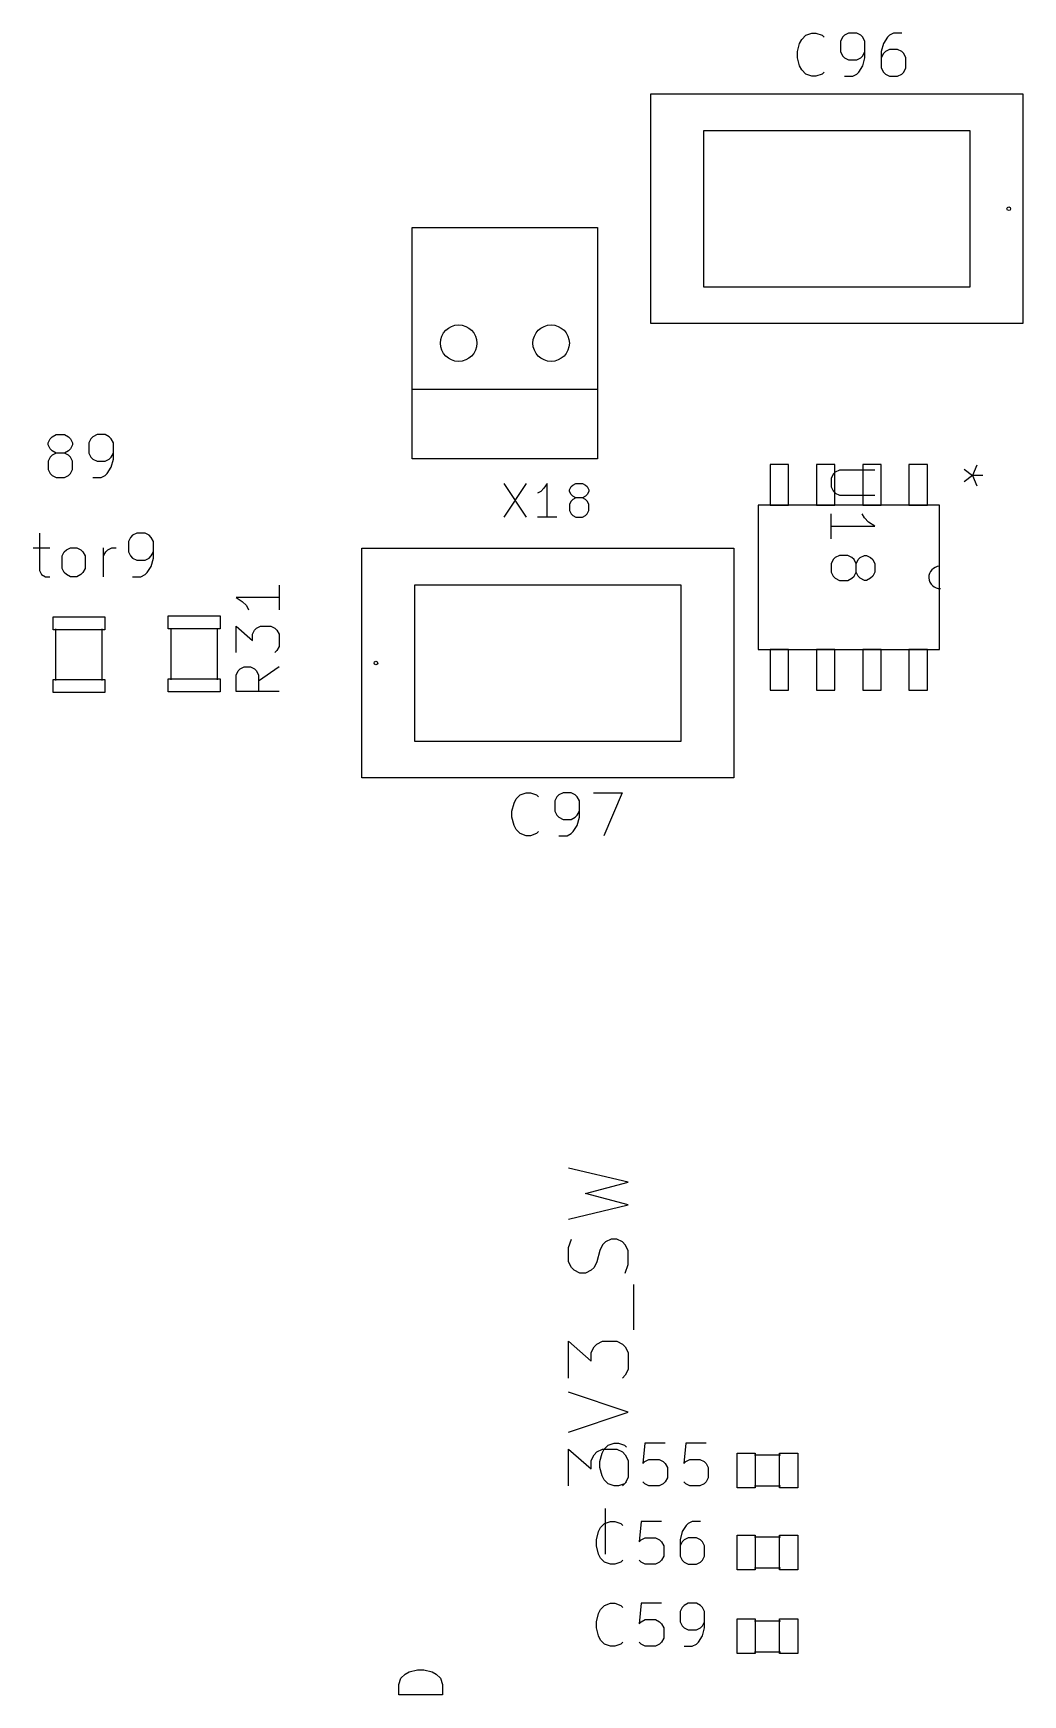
# Model space of a CAD drawing. Header units: millimetres. Extents: x 0 to 280, y 0 to 300.
# Drawn here: x 192.71 to 219.88, y 151.02 to 196.63 of the extents above; entities that cross this region are included whole.
import ezdxf

# ---------------------------------------------------------------- set-up
doc = ezdxf.new("R2010")
doc.units = ezdxf.units.MM
for name, color, linetype, true_color in [('Edge.Cuts', 254, 'CONTINUOUS', 0xd0d2cd), ('F.Fab', 9, 'CONTINUOUS', 0xafafaf), ('F.Silkscreen', 41, 'CONTINUOUS', 0xf2eda1)]:
    doc.layers.add(name, color=color, linetype=linetype, true_color=true_color)

msp = doc.modelspace()

# ---------------------------------------------------------------- linework, layer by layer
at = {"layer": 'Edge.Cuts'}
for centre in [(204.39, 188.12), (206.93, 188.12)]:
    msp.add_circle(centre, 0.5, dxfattribs=at)
at = {"layer": 'F.Fab', "linetype": 'CONTINUOUS'}
for p, q in [((209.665, 194.96), (219.875, 194.96)), ((209.665, 188.66), (209.665, 194.96)), ((219.875, 194.96), (219.875, 188.66)), ((211.12, 193.96), (218.42, 193.96)), ((211.12, 189.66), (211.12, 193.96)), ((218.42, 193.96), (218.42, 189.66)), ((218.42, 189.66), (211.12, 189.66)), ((219.875, 188.66), (209.665, 188.66)), ((212.941, 184.7888), (212.941, 183.6712)), ((213.449, 184.7888), (212.941, 184.7888)), ((213.449, 183.6712), (213.449, 184.7888)), ((214.211, 184.7888), (214.211, 183.6712)), ((214.719, 184.7888), (214.211, 184.7888)), ((214.719, 183.6712), (214.719, 184.7888)), ((215.481, 184.7888), (215.481, 183.6712)), ((215.989, 184.7888), (215.481, 184.7888)), ((215.989, 183.6712), (215.989, 184.7888)), ((216.751, 184.7888), (216.751, 183.6712)), ((217.259, 184.7888), (216.751, 184.7888)), ((217.259, 183.6712), (217.259, 184.7888)), ((218.610118, 184.771326), (218.496423, 184.487088)), ((214.672448, 184.520019), (214.615382, 184.405889)), ((214.615382, 184.405889), (214.615382, 184.177627)), ((214.729513, 184.577085), (214.672448, 184.520019)), ((214.843644, 184.63415), (214.729513, 184.577085)), ((215.813754, 184.63415), (214.843644, 184.63415)), ((218.269032, 184.65763), (218.496423, 184.487088)), ((218.496423, 184.487088), (218.269032, 184.316545)), ((218.780661, 184.487088), (218.496423, 184.487088)), ((218.496423, 184.487088), (218.610118, 184.202849)), ((214.615382, 184.177627), (214.672448, 184.063497)), ((214.672448, 184.063497), (214.729513, 184.006431)), ((214.729513, 184.006431), (214.843644, 183.949366)), ((214.843644, 183.949366), (215.813754, 183.949366)), ((212.6108, 183.6712), (212.6108, 179.7088)), ((217.5892, 183.6712), (212.6108, 183.6712)), ((212.941, 183.6712), (213.449, 183.6712)), ((214.211, 183.6712), (214.719, 183.6712)), ((214.615382, 182.750994), (214.615382, 183.435778)), ((215.528428, 183.321648), (215.471362, 183.435778)), ((215.481, 183.6712), (215.989, 183.6712)), ((216.751, 183.6712), (217.259, 183.6712)), ((217.5892, 181.9948), (217.5892, 183.6712)), ((214.615382, 183.093386), (215.813754, 183.093386)), ((215.642558, 183.207517), (215.528428, 183.321648)), ((215.813754, 183.093386), (215.642558, 183.207517)), ((201.735, 182.49), (211.945, 182.49)), ((201.735, 176.19), (201.735, 182.49)), ((211.945, 182.49), (211.945, 176.19)), ((214.672448, 182.180341), (214.615382, 182.06621)), ((214.615382, 182.06621), (214.615382, 181.837949)), ((214.729513, 182.237406), (214.672448, 182.180341)), ((214.843644, 182.294471), (214.729513, 182.237406)), ((215.071905, 182.294471), (214.843644, 182.294471)), ((215.186036, 182.237406), (215.071905, 182.294471)), ((215.243101, 182.180341), (215.186036, 182.237406)), ((215.300166, 182.06621), (215.243101, 182.180341)), ((215.300166, 182.06621), (215.357232, 182.180341)), ((215.300166, 181.837949), (215.300166, 182.06621)), ((215.357232, 182.180341), (215.414297, 182.237406)), ((215.414297, 182.237406), (215.528428, 182.294471)), ((215.528428, 182.294471), (215.585493, 182.294471)), ((215.585493, 182.294471), (215.699624, 182.237406)), ((215.699624, 182.237406), (215.756689, 182.180341)), ((215.756689, 182.180341), (215.813754, 182.06621)), ((215.813754, 182.06621), (215.813754, 181.837949)), ((217.5892, 179.7088), (217.5892, 181.9948)), ((214.615382, 181.837949), (214.672448, 181.723818)), ((214.672448, 181.723818), (214.729513, 181.666753)), ((214.729513, 181.666753), (214.843644, 181.609687)), ((214.843644, 181.609687), (215.071905, 181.609687)), ((215.071905, 181.609687), (215.186036, 181.666753)), ((215.186036, 181.666753), (215.243101, 181.723818)), ((215.243101, 181.723818), (215.300166, 181.837949)), ((215.357232, 181.723818), (215.300166, 181.837949)), ((215.414297, 181.666753), (215.357232, 181.723818)), ((215.528428, 181.609687), (215.414297, 181.666753)), ((215.585493, 181.609687), (215.528428, 181.609687)), ((215.699624, 181.666753), (215.585493, 181.609687)), ((215.756689, 181.723818), (215.699624, 181.666753)), ((215.813754, 181.837949), (215.756689, 181.723818)), ((203.19, 181.49), (210.49, 181.49)), ((203.19, 177.19), (203.19, 181.49)), ((210.49, 181.49), (210.49, 177.19)), ((193.2588, 180.2558), (193.2588, 180.6114)), ((193.2588, 180.6114), (194.6812, 180.6114)), ((194.6812, 180.6114), (194.6812, 180.2558)), ((196.4188, 180.2758), (196.4188, 180.6314)), ((196.4188, 180.6314), (197.8412, 180.6314)), ((197.8412, 180.6314), (197.8412, 180.2758)), ((194.6812, 180.2558), (193.2588, 180.2558)), ((193.335, 178.8588), (193.335, 180.2812)), ((194.605, 178.8588), (194.605, 180.2812)), ((197.8412, 180.2758), (196.4188, 180.2758)), ((196.495, 180.3012), (196.495, 178.8788)), ((197.765, 180.3012), (197.765, 178.8788)), ((212.6108, 179.7088), (217.5892, 179.7088)), ((212.941, 179.7088), (212.941, 178.5912)), ((213.449, 179.7088), (212.941, 179.7088)), ((213.449, 178.5912), (213.449, 179.7088)), ((214.211, 179.7088), (214.211, 178.5912)), ((214.719, 179.7088), (214.211, 179.7088)), ((214.719, 178.5912), (214.719, 179.7088)), ((215.481, 179.7088), (215.481, 178.5912)), ((215.989, 179.7088), (215.481, 179.7088)), ((215.989, 178.5912), (215.989, 179.7088)), ((216.751, 179.7088), (216.751, 178.5912)), ((217.259, 179.7088), (216.751, 179.7088)), ((217.259, 178.5912), (217.259, 179.7088)), ((193.2588, 178.5286), (193.2588, 178.8842)), ((193.2588, 178.8842), (194.6812, 178.8842)), ((194.6812, 178.8842), (194.6812, 178.5286)), ((196.4188, 178.5486), (196.4188, 178.9042)), ((196.4188, 178.9042), (197.8412, 178.9042)), ((197.8412, 178.9042), (197.8412, 178.5486)), ((194.6812, 178.5286), (193.2588, 178.5286)), ((197.8412, 178.5486), (196.4188, 178.5486)), ((212.941, 178.5912), (213.449, 178.5912)), ((214.211, 178.5912), (214.719, 178.5912)), ((215.481, 178.5912), (215.989, 178.5912)), ((216.751, 178.5912), (217.259, 178.5912)), ((210.49, 177.19), (203.19, 177.19)), ((211.945, 176.19), (201.735, 176.19)), ((209.042417, 165.087072), (207.406657, 165.476539)), ((207.874017, 164.775499), (209.042417, 165.087072)), ((209.042417, 164.463925), (207.874017, 164.775499)), ((207.406657, 164.074459), (209.042417, 164.463925)), ((207.406657, 163.295525), (207.48455, 163.529205)), ((207.406657, 162.906058), (207.406657, 163.295525)), ((208.341377, 163.373418), (208.263484, 163.217632)), ((208.41927, 163.451312), (208.341377, 163.373418)), ((208.575057, 163.529205), (208.41927, 163.451312)), ((208.730844, 163.529205), (208.575057, 163.529205)), ((208.88663, 163.451312), (208.730844, 163.529205)), ((208.964524, 163.373418), (208.88663, 163.451312)), ((209.042417, 163.217632), (208.964524, 163.373418)), ((207.48455, 162.750272), (207.406657, 162.906058)), ((208.18559, 162.906058), (208.107697, 162.750272)), ((208.263484, 163.217632), (208.18559, 162.906058)), ((208.964524, 162.594485), (209.042417, 162.828165)), ((209.042417, 162.828165), (209.042417, 163.217632)), ((207.562444, 162.672378), (207.48455, 162.750272)), ((207.71823, 162.594485), (207.562444, 162.672378)), ((207.874017, 162.594485), (207.71823, 162.594485)), ((208.029804, 162.672378), (207.874017, 162.594485)), ((208.107697, 162.750272), (208.029804, 162.672378)), ((209.198204, 161.036619), (209.198204, 162.282912)), ((207.406657, 159.712432), (207.406657, 160.725045)), ((207.406657, 160.725045), (208.029804, 160.179792)), ((208.029804, 160.413472), (208.107697, 160.569258)), ((208.107697, 160.569258), (208.18559, 160.647152)), ((208.18559, 160.647152), (208.341377, 160.725045)), ((208.341377, 160.725045), (208.730844, 160.725045)), ((208.730844, 160.725045), (208.88663, 160.647152)), ((208.88663, 160.647152), (208.964524, 160.569258)), ((208.964524, 160.569258), (209.042417, 160.413472)), ((208.029804, 160.179792), (208.029804, 160.413472)), ((209.042417, 160.413472), (209.042417, 159.946112)), ((208.964524, 159.790325), (208.88663, 159.712432)), ((209.042417, 159.946112), (208.964524, 159.790325)), ((209.042417, 158.777712), (207.406657, 159.322965)), ((207.406657, 158.232458), (209.042417, 158.777712)), ((207.406657, 156.752485), (207.406657, 157.765098)), ((207.406657, 157.765098), (208.029804, 157.219845)), ((208.029804, 157.453525), (208.107697, 157.609311)), ((208.029804, 157.219845), (208.029804, 157.453525)), ((208.107697, 157.609311), (208.18559, 157.687205)), ((208.18559, 157.687205), (208.341377, 157.765098)), ((208.341377, 157.765098), (208.730844, 157.765098)), ((208.730844, 157.765098), (208.88663, 157.687205)), ((208.88663, 157.687205), (208.964524, 157.609311)), ((208.964524, 157.609311), (209.042417, 157.453525)), ((209.042417, 157.453525), (209.042417, 156.986165)), ((212.0318, 156.7001), (212.0318, 157.6501)), ((212.0318, 157.6501), (212.5319, 157.6501)), ((212.514, 157.602), (213.226, 157.602)), ((212.5319, 157.6501), (212.5319, 156.7001)), ((213.2002, 156.7001), (213.2002, 157.6501)), ((213.2002, 157.6501), (213.7003, 157.6501)), ((213.7003, 157.6501), (213.7003, 156.7001)), ((209.042417, 156.986165), (208.964524, 156.830378)), ((208.964524, 156.830378), (208.88663, 156.752485)), ((212.5319, 156.7001), (212.0318, 156.7001)), ((212.514, 156.751), (213.226, 156.751)), ((213.7003, 156.7001), (213.2002, 156.7001)), ((208.41927, 154.883044), (208.41927, 156.129338)), ((212.0318, 154.4501), (212.0318, 155.4001)), ((212.0318, 155.4001), (212.5319, 155.4001)), ((212.514, 155.352), (213.226, 155.352)), ((212.5319, 155.4001), (212.5319, 154.4501)), ((213.2002, 154.4501), (213.2002, 155.4001)), ((213.2002, 155.4001), (213.7003, 155.4001)), ((213.7003, 155.4001), (213.7003, 154.4501)), ((212.5319, 154.4501), (212.0318, 154.4501)), ((212.514, 154.501), (213.226, 154.501)), ((213.7003, 154.4501), (213.2002, 154.4501)), ((212.0318, 152.1501), (212.0318, 153.1001)), ((212.0318, 153.1001), (212.5319, 153.1001)), ((212.514, 153.052), (213.226, 153.052)), ((212.5319, 153.1001), (212.5319, 152.1501)), ((213.2002, 152.1501), (213.2002, 153.1001)), ((213.2002, 153.1001), (213.7003, 153.1001)), ((213.7003, 153.1001), (213.7003, 152.1501)), ((212.5319, 152.1501), (212.0318, 152.1501)), ((212.514, 152.201), (213.226, 152.201)), ((213.7003, 152.1501), (213.2002, 152.1501)), ((202.751544, 151.305102), (202.808496, 151.475959)), ((202.808496, 151.475959), (202.922401, 151.589864)), ((202.922401, 151.589864), (203.036306, 151.646817)), ((203.036306, 151.646817), (203.264115, 151.703769)), ((203.264115, 151.703769), (203.434972, 151.703769)), ((203.434972, 151.703769), (203.662782, 151.646817)), ((203.662782, 151.646817), (203.776687, 151.589864)), ((203.776687, 151.589864), (203.890592, 151.475959)), ((203.890592, 151.475959), (203.947544, 151.305102)), ((202.751544, 151.02034), (202.751544, 151.305102)), ((203.947544, 151.02034), (202.751544, 151.02034)), ((203.947544, 151.305102), (203.947544, 151.02034))]:
    msp.add_line(p, q, dxfattribs=at)
at = {"layer": 'F.Fab'}
for centre in [(204.39, 188.12), (206.93, 188.12)]:
    msp.add_circle(centre, 0.5, dxfattribs=at)
msp.add_arc((217.6019, 181.69), 0.305064, -267.614056, -87.614056, dxfattribs=at)
at = {"layer": 'F.Silkscreen', "linetype": 'CONTINUOUS'}
for p, q in [((213.807383, 196.459028), (213.919434, 196.571078)), ((213.919434, 196.571078), (214.087509, 196.627103)), ((214.087509, 196.627103), (214.199559, 196.627103)), ((214.199559, 196.627103), (214.367635, 196.571078)), ((214.367635, 196.571078), (214.42366, 196.515053)), ((214.983911, 196.571078), (214.927886, 196.515053)), ((215.095962, 196.627103), (214.983911, 196.571078)), ((215.320062, 196.627103), (215.095962, 196.627103)), ((215.432113, 196.571078), (215.320062, 196.627103)), ((215.488138, 196.515053), (215.432113, 196.571078)), ((216.216465, 196.571078), (216.16044, 196.515053)), ((216.328515, 196.627103), (216.216465, 196.571078)), ((216.552616, 196.627103), (216.328515, 196.627103)), ((213.695333, 196.122877), (213.751358, 196.346978)), ((213.695333, 195.954802), (213.695333, 196.122877)), ((213.751358, 196.346978), (213.807383, 196.459028)), ((214.927886, 196.515053), (214.871861, 196.403003)), ((214.871861, 196.403003), (214.871861, 196.122877)), ((214.871861, 196.122877), (214.927886, 196.010827)), ((215.544163, 196.403003), (215.488138, 196.515053)), ((215.488138, 196.010827), (215.544163, 196.122877)), ((215.544163, 195.954802), (215.544163, 196.403003)), ((216.048389, 196.346978), (215.992364, 196.122877)), ((215.992364, 196.122877), (215.992364, 195.674676)), ((216.16044, 196.515053), (216.048389, 196.346978)), ((216.104414, 196.122877), (216.048389, 196.066852)), ((216.216465, 196.178902), (216.104414, 196.122877)), ((216.440565, 196.178902), (216.216465, 196.178902)), ((216.552616, 196.122877), (216.440565, 196.178902)), ((216.608641, 196.066852), (216.552616, 196.122877)), ((213.751358, 195.730701), (213.695333, 195.954802)), ((213.807383, 195.618651), (213.751358, 195.730701)), ((214.927886, 196.010827), (214.983911, 195.954802)), ((214.983911, 195.954802), (215.095962, 195.898777)), ((215.095962, 195.898777), (215.320062, 195.898777)), ((215.320062, 195.898777), (215.432113, 195.954802)), ((215.376087, 195.562626), (215.488138, 195.730701)), ((215.432113, 195.954802), (215.488138, 196.010827)), ((215.488138, 195.730701), (215.544163, 195.954802)), ((216.048389, 196.066852), (215.992364, 195.954802)), ((215.992364, 195.674676), (216.048389, 195.562626)), ((216.664666, 195.954802), (216.608641, 196.066852)), ((216.608641, 195.562626), (216.664666, 195.674676)), ((216.664666, 195.674676), (216.664666, 195.954802)), ((213.919434, 195.506601), (213.807383, 195.618651)), ((214.087509, 195.450575), (213.919434, 195.506601)), ((214.199559, 195.450575), (214.087509, 195.450575)), ((214.367635, 195.506601), (214.199559, 195.450575)), ((214.42366, 195.562626), (214.367635, 195.506601)), ((214.983911, 195.450575), (215.208012, 195.450575)), ((215.208012, 195.450575), (215.320062, 195.506601)), ((215.320062, 195.506601), (215.376087, 195.562626)), ((216.048389, 195.562626), (216.104414, 195.506601)), ((216.104414, 195.506601), (216.216465, 195.450575)), ((216.216465, 195.450575), (216.440565, 195.450575)), ((216.440565, 195.450575), (216.552616, 195.506601)), ((216.552616, 195.506601), (216.608641, 195.562626)), ((211.12, 193.96), (218.42, 193.96)), ((203.12, 191.295), (208.2, 191.295)), ((203.12, 186.85), (203.12, 191.295)), ((208.2, 191.295), (208.2, 186.85)), ((218.42, 189.66), (211.12, 189.66)), ((203.12, 184.945), (203.12, 186.85)), ((208.2, 186.85), (203.12, 186.85)), ((208.2, 186.85), (208.2, 184.945)), ((193.1216, 185.384735), (193.177625, 185.496785)), ((193.1216, 185.32871), (193.1216, 185.384735)), ((193.177625, 185.216659), (193.1216, 185.32871)), ((193.177625, 185.496785), (193.23365, 185.55281)), ((193.23365, 185.160634), (193.177625, 185.216659)), ((193.23365, 185.55281), (193.345701, 185.608835)), ((193.345701, 185.608835), (193.569801, 185.608835)), ((193.569801, 185.608835), (193.681852, 185.55281)), ((193.681852, 185.55281), (193.737877, 185.496785)), ((193.737877, 185.216659), (193.681852, 185.160634)), ((193.737877, 185.496785), (193.793902, 185.384735)), ((193.793902, 185.32871), (193.737877, 185.216659)), ((193.793902, 185.384735), (193.793902, 185.32871)), ((194.298128, 185.496785), (194.242103, 185.384735)), ((194.242103, 185.384735), (194.242103, 185.104609)), ((194.354153, 185.55281), (194.298128, 185.496785)), ((194.466204, 185.608835), (194.354153, 185.55281)), ((194.690304, 185.608835), (194.466204, 185.608835)), ((194.802355, 185.55281), (194.690304, 185.608835)), ((194.85838, 185.496785), (194.802355, 185.55281)), ((194.914405, 185.384735), (194.85838, 185.496785)), ((194.914405, 184.936534), (194.914405, 185.384735)), ((193.177625, 184.992559), (193.1216, 184.880509)), ((193.1216, 184.880509), (193.1216, 184.656408)), ((193.23365, 185.048584), (193.177625, 184.992559)), ((193.345701, 185.104609), (193.23365, 185.160634)), ((193.345701, 185.104609), (193.23365, 185.048584)), ((193.569801, 185.104609), (193.345701, 185.104609)), ((193.681852, 185.160634), (193.569801, 185.104609)), ((193.681852, 185.048584), (193.569801, 185.104609)), ((193.737877, 184.992559), (193.681852, 185.048584)), ((193.793902, 184.880509), (193.737877, 184.992559)), ((193.793902, 184.656408), (193.793902, 184.880509)), ((194.242103, 185.104609), (194.298128, 184.992559)), ((194.298128, 184.992559), (194.354153, 184.936534)), ((194.354153, 184.936534), (194.466204, 184.880509)), ((194.466204, 184.880509), (194.690304, 184.880509)), ((194.690304, 184.880509), (194.802355, 184.936534)), ((194.746329, 184.544358), (194.85838, 184.712433)), ((194.802355, 184.936534), (194.85838, 184.992559)), ((194.85838, 184.992559), (194.914405, 185.104609)), ((194.85838, 184.712433), (194.914405, 184.936534)), ((208.2, 184.945), (203.12, 184.945)), ((218.610118, 184.771326), (218.496423, 184.487088)), ((193.1216, 184.656408), (193.177625, 184.544358)), ((193.177625, 184.544358), (193.23365, 184.488333)), ((193.23365, 184.488333), (193.345701, 184.432307)), ((193.345701, 184.432307), (193.569801, 184.432307)), ((193.569801, 184.432307), (193.681852, 184.488333)), ((193.681852, 184.488333), (193.737877, 184.544358)), ((193.737877, 184.544358), (193.793902, 184.656408)), ((194.354153, 184.432307), (194.578254, 184.432307)), ((194.578254, 184.432307), (194.690304, 184.488333)), ((194.690304, 184.488333), (194.746329, 184.544358)), ((205.630324, 184.270728), (206.246697, 183.346168)), ((206.246697, 184.270728), (205.630324, 183.346168)), ((206.819043, 184.270728), (206.73099, 184.138648)), ((206.819043, 183.346168), (206.819043, 184.270728)), ((207.52347, 184.226701), (207.611523, 184.270728)), ((207.611523, 184.270728), (207.78763, 184.270728)), ((207.78763, 184.270728), (207.875683, 184.226701)), ((218.269032, 184.65763), (218.496423, 184.487088)), ((218.496423, 184.487088), (218.269032, 184.316545)), ((218.780661, 184.487088), (218.496423, 184.487088)), ((218.496423, 184.487088), (218.610118, 184.202849)), ((206.642937, 184.050595), (206.554883, 184.006568)), ((206.73099, 184.138648), (206.642937, 184.050595)), ((207.435416, 184.094621), (207.479443, 184.182675)), ((207.435416, 184.050595), (207.435416, 184.094621)), ((207.479443, 183.962541), (207.435416, 184.050595)), ((207.479443, 184.182675), (207.52347, 184.226701)), ((207.52347, 183.918515), (207.479443, 183.962541)), ((207.52347, 183.830461), (207.479443, 183.786435)), ((207.611523, 183.874488), (207.52347, 183.918515)), ((207.611523, 183.874488), (207.52347, 183.830461)), ((207.78763, 183.874488), (207.611523, 183.874488)), ((207.875683, 183.918515), (207.78763, 183.874488)), ((207.875683, 183.830461), (207.78763, 183.874488)), ((207.875683, 184.226701), (207.91971, 184.182675)), ((207.91971, 183.962541), (207.875683, 183.918515)), ((207.91971, 183.786435), (207.875683, 183.830461)), ((207.91971, 184.182675), (207.963736, 184.094621)), ((207.963736, 184.050595), (207.91971, 183.962541)), ((207.963736, 184.094621), (207.963736, 184.050595)), ((207.083203, 183.346168), (206.554883, 183.346168)), ((207.479443, 183.786435), (207.435416, 183.698381)), ((207.435416, 183.698381), (207.435416, 183.522275)), ((207.435416, 183.522275), (207.479443, 183.434221)), ((207.479443, 183.434221), (207.52347, 183.390195)), ((207.52347, 183.390195), (207.611523, 183.346168)), ((207.611523, 183.346168), (207.78763, 183.346168)), ((207.78763, 183.346168), (207.875683, 183.390195)), ((207.875683, 183.390195), (207.91971, 183.434221)), ((207.963736, 183.698381), (207.91971, 183.786435)), ((207.91971, 183.434221), (207.963736, 183.522275)), ((207.963736, 183.522275), (207.963736, 183.698381)), ((192.885427, 182.903661), (192.885427, 181.880404)), ((195.557264, 182.903661), (195.443569, 182.846813)), ((195.784655, 182.903661), (195.557264, 182.903661)), ((195.89835, 182.846813), (195.784655, 182.903661)), ((212.6108, 183.0616), (212.6108, 180.3184)), ((217.5892, 181.9948), (217.5892, 183.0616)), ((192.714884, 182.505728), (193.169665, 182.505728)), ((193.567598, 182.392032), (193.624445, 182.44888)), ((193.624445, 182.44888), (193.73814, 182.505728)), ((193.73814, 182.505728), (193.908683, 182.505728)), ((193.908683, 182.505728), (194.022379, 182.44888)), ((194.022379, 182.44888), (194.079226, 182.392032)), ((194.647703, 181.709861), (194.647703, 182.505728)), ((194.70455, 182.392032), (194.761398, 182.44888)), ((194.761398, 182.44888), (194.875093, 182.505728)), ((194.875093, 182.505728), (194.988788, 182.505728)), ((195.386722, 182.789966), (195.329874, 182.67627)), ((195.329874, 182.67627), (195.329874, 182.392032)), ((195.443569, 182.846813), (195.386722, 182.789966)), ((195.955198, 182.789966), (195.89835, 182.846813)), ((196.012045, 182.67627), (195.955198, 182.789966)), ((196.012045, 182.221489), (196.012045, 182.67627)), ((193.51075, 182.278337), (193.567598, 182.392032)), ((193.51075, 181.937251), (193.51075, 182.278337)), ((194.079226, 182.392032), (194.136074, 182.278337)), ((194.136074, 182.278337), (194.136074, 181.937251)), ((194.647703, 182.278337), (194.70455, 182.392032)), ((195.329874, 182.392032), (195.386722, 182.278337)), ((195.386722, 182.278337), (195.443569, 182.221489)), ((195.443569, 182.221489), (195.557264, 182.164642)), ((195.557264, 182.164642), (195.784655, 182.164642)), ((195.784655, 182.164642), (195.89835, 182.221489)), ((195.841503, 181.823556), (195.955198, 181.994099)), ((195.89835, 182.221489), (195.955198, 182.278337)), ((195.955198, 182.278337), (196.012045, 182.392032)), ((195.955198, 181.994099), (196.012045, 182.221489)), ((217.5892, 180.3184), (217.5892, 181.9948)), ((192.885427, 181.880404), (192.942274, 181.766709)), ((192.942274, 181.766709), (193.055969, 181.709861)), ((193.055969, 181.709861), (193.169665, 181.709861)), ((193.567598, 181.823556), (193.51075, 181.937251)), ((193.624445, 181.766709), (193.567598, 181.823556)), ((193.73814, 181.709861), (193.624445, 181.766709)), ((193.908683, 181.709861), (193.73814, 181.709861)), ((194.022379, 181.766709), (193.908683, 181.709861)), ((194.079226, 181.823556), (194.022379, 181.766709)), ((194.136074, 181.937251), (194.079226, 181.823556)), ((195.443569, 181.709861), (195.67096, 181.709861)), ((195.67096, 181.709861), (195.784655, 181.766709)), ((195.784655, 181.766709), (195.841503, 181.823556)), ((199.461155, 181.138776), (198.284627, 181.138776)), ((198.284627, 181.138776), (198.452702, 181.026726)), ((199.461155, 181.474927), (199.461155, 180.802625)), ((203.19, 181.49), (210.49, 181.49)), ((198.452702, 181.026726), (198.564752, 180.914675)), ((198.564752, 180.914675), (198.620778, 180.802625)), ((198.284627, 179.626097), (198.284627, 180.354424)), ((198.284627, 180.354424), (198.732828, 179.962248)), ((198.732828, 180.130323), (198.788853, 180.242374)), ((198.788853, 180.242374), (198.844878, 180.298399)), ((198.844878, 180.298399), (198.956928, 180.354424)), ((198.956928, 180.354424), (199.237054, 180.354424)), ((199.237054, 180.354424), (199.349104, 180.298399)), ((199.349104, 180.298399), (199.40513, 180.242374)), ((199.40513, 180.242374), (199.461155, 180.130323)), ((198.732828, 179.962248), (198.732828, 180.130323)), ((199.461155, 179.794172), (199.40513, 179.682122)), ((199.461155, 180.130323), (199.461155, 179.794172)), ((199.40513, 179.682122), (199.349104, 179.626097)), ((198.284627, 179.00982), (198.340652, 179.121871)), ((198.284627, 178.561619), (198.284627, 179.00982)), ((198.340652, 179.121871), (198.396677, 179.177896)), ((198.396677, 179.177896), (198.508727, 179.233921)), ((198.508727, 179.233921), (198.676803, 179.233921)), ((198.676803, 179.233921), (198.788853, 179.177896)), ((198.788853, 179.177896), (198.844878, 179.121871)), ((198.844878, 179.121871), (198.900903, 179.00982)), ((199.461155, 179.233921), (198.900903, 178.841745)), ((198.900903, 179.00982), (198.900903, 178.561619)), ((199.461155, 178.561619), (198.284627, 178.561619)), ((210.49, 177.19), (203.19, 177.19)), ((205.911358, 175.496978), (205.967383, 175.609028)), ((205.967383, 175.609028), (206.079434, 175.721078)), ((206.079434, 175.721078), (206.247509, 175.777103)), ((206.247509, 175.777103), (206.359559, 175.777103)), ((206.359559, 175.777103), (206.527635, 175.721078)), ((206.527635, 175.721078), (206.58366, 175.665053)), ((207.087886, 175.665053), (207.031861, 175.553003)), ((207.143911, 175.721078), (207.087886, 175.665053)), ((207.255962, 175.777103), (207.143911, 175.721078)), ((207.480062, 175.777103), (207.255962, 175.777103)), ((207.592113, 175.721078), (207.480062, 175.777103)), ((207.648138, 175.665053), (207.592113, 175.721078)), ((207.704163, 175.553003), (207.648138, 175.665053)), ((208.096339, 175.777103), (208.880691, 175.777103)), ((208.880691, 175.777103), (208.376465, 174.600575)), ((205.855333, 175.272877), (205.911358, 175.496978)), ((205.855333, 175.104802), (205.855333, 175.272877)), ((207.031861, 175.553003), (207.031861, 175.272877)), ((207.031861, 175.272877), (207.087886, 175.160827)), ((207.087886, 175.160827), (207.143911, 175.104802)), ((207.592113, 175.104802), (207.648138, 175.160827)), ((207.648138, 175.160827), (207.704163, 175.272877)), ((207.704163, 175.104802), (207.704163, 175.553003)), ((205.911358, 174.880701), (205.855333, 175.104802)), ((205.967383, 174.768651), (205.911358, 174.880701)), ((206.079434, 174.656601), (205.967383, 174.768651)), ((206.58366, 174.712626), (206.527635, 174.656601)), ((207.143911, 175.104802), (207.255962, 175.048777)), ((207.255962, 175.048777), (207.480062, 175.048777)), ((207.480062, 175.048777), (207.592113, 175.104802)), ((207.480062, 174.656601), (207.536087, 174.712626)), ((207.536087, 174.712626), (207.648138, 174.880701)), ((207.648138, 174.880701), (207.704163, 175.104802)), ((206.247509, 174.600575), (206.079434, 174.656601)), ((206.359559, 174.600575), (206.247509, 174.600575)), ((206.527635, 174.656601), (206.359559, 174.600575)), ((207.143911, 174.600575), (207.368012, 174.600575)), ((207.368012, 174.600575), (207.480062, 174.656601)), ((208.382644, 157.762297), (208.494695, 157.874347)), ((208.494695, 157.874347), (208.66277, 157.930372)), ((208.66277, 157.930372), (208.77482, 157.930372)), ((208.77482, 157.930372), (208.942896, 157.874347)), ((208.942896, 157.874347), (208.998921, 157.818322)), ((209.503147, 157.930372), (209.447122, 157.370121)), ((210.063399, 157.930372), (209.503147, 157.930372)), ((210.62365, 157.930372), (210.567625, 157.370121)), ((211.183902, 157.930372), (210.62365, 157.930372)), ((208.270594, 157.426146), (208.326619, 157.650247)), ((208.270594, 157.258071), (208.270594, 157.426146)), ((208.326619, 157.650247), (208.382644, 157.762297)), ((209.447122, 157.370121), (209.503147, 157.426146)), ((209.503147, 157.426146), (209.615198, 157.482171)), ((209.615198, 157.482171), (209.895323, 157.482171)), ((209.895323, 157.482171), (210.007374, 157.426146)), ((210.007374, 157.426146), (210.063399, 157.370121)), ((210.063399, 157.370121), (210.119424, 157.258071)), ((210.567625, 157.370121), (210.62365, 157.426146)), ((210.62365, 157.426146), (210.735701, 157.482171)), ((210.735701, 157.482171), (211.015826, 157.482171)), ((211.015826, 157.482171), (211.127877, 157.426146)), ((211.127877, 157.426146), (211.183902, 157.370121)), ((211.183902, 157.370121), (211.239927, 157.258071)), ((208.326619, 157.03397), (208.270594, 157.258071)), ((208.382644, 156.92192), (208.326619, 157.03397)), ((208.494695, 156.80987), (208.382644, 156.92192)), ((210.119424, 156.977945), (210.063399, 156.865895)), ((210.119424, 157.258071), (210.119424, 156.977945)), ((211.239927, 156.977945), (211.183902, 156.865895)), ((211.239927, 157.258071), (211.239927, 156.977945)), ((208.66277, 156.753844), (208.494695, 156.80987)), ((208.77482, 156.753844), (208.66277, 156.753844)), ((208.942896, 156.80987), (208.77482, 156.753844)), ((208.998921, 156.865895), (208.942896, 156.80987)), ((209.503147, 156.80987), (209.447122, 156.865895)), ((209.615198, 156.753844), (209.503147, 156.80987)), ((209.895323, 156.753844), (209.615198, 156.753844)), ((210.007374, 156.80987), (209.895323, 156.753844)), ((210.063399, 156.865895), (210.007374, 156.80987)), ((210.62365, 156.80987), (210.567625, 156.865895)), ((210.735701, 156.753844), (210.62365, 156.80987)), ((211.015826, 156.753844), (210.735701, 156.753844)), ((211.127877, 156.80987), (211.015826, 156.753844)), ((211.183902, 156.865895), (211.127877, 156.80987)), ((208.226619, 155.500247), (208.282644, 155.612297)), ((208.282644, 155.612297), (208.394695, 155.724347)), ((208.394695, 155.724347), (208.56277, 155.780372)), ((208.56277, 155.780372), (208.67482, 155.780372)), ((208.67482, 155.780372), (208.842896, 155.724347)), ((208.842896, 155.724347), (208.898921, 155.668322)), ((209.403147, 155.780372), (209.347122, 155.220121)), ((209.963399, 155.780372), (209.403147, 155.780372)), ((210.635701, 155.668322), (210.52365, 155.500247)), ((210.691726, 155.724347), (210.635701, 155.668322)), ((210.803776, 155.780372), (210.691726, 155.724347)), ((211.027877, 155.780372), (210.803776, 155.780372)), ((208.170594, 155.276146), (208.226619, 155.500247)), ((208.170594, 155.108071), (208.170594, 155.276146)), ((208.226619, 154.88397), (208.170594, 155.108071)), ((209.347122, 155.220121), (209.403147, 155.276146)), ((209.403147, 155.276146), (209.515198, 155.332171)), ((209.515198, 155.332171), (209.795323, 155.332171)), ((209.795323, 155.332171), (209.907374, 155.276146)), ((209.907374, 155.276146), (209.963399, 155.220121)), ((209.963399, 155.220121), (210.019424, 155.108071)), ((210.019424, 155.108071), (210.019424, 154.827945)), ((210.52365, 155.500247), (210.467625, 155.276146)), ((210.467625, 155.276146), (210.467625, 154.827945)), ((210.52365, 155.220121), (210.467625, 155.108071)), ((210.579675, 155.276146), (210.52365, 155.220121)), ((210.691726, 155.332171), (210.579675, 155.276146)), ((210.915826, 155.332171), (210.691726, 155.332171)), ((211.027877, 155.276146), (210.915826, 155.332171)), ((211.083902, 155.220121), (211.027877, 155.276146)), ((211.139927, 155.108071), (211.083902, 155.220121)), ((211.139927, 154.827945), (211.139927, 155.108071)), ((208.282644, 154.77192), (208.226619, 154.88397)), ((208.394695, 154.65987), (208.282644, 154.77192)), ((208.56277, 154.603844), (208.394695, 154.65987)), ((208.842896, 154.65987), (208.67482, 154.603844)), ((208.898921, 154.715895), (208.842896, 154.65987)), ((209.403147, 154.65987), (209.347122, 154.715895)), ((209.515198, 154.603844), (209.403147, 154.65987)), ((209.907374, 154.65987), (209.795323, 154.603844)), ((209.963399, 154.715895), (209.907374, 154.65987)), ((210.019424, 154.827945), (209.963399, 154.715895)), ((210.467625, 154.827945), (210.52365, 154.715895)), ((210.52365, 154.715895), (210.579675, 154.65987)), ((210.579675, 154.65987), (210.691726, 154.603844)), ((210.915826, 154.603844), (211.027877, 154.65987)), ((211.027877, 154.65987), (211.083902, 154.715895)), ((211.083902, 154.715895), (211.139927, 154.827945)), ((208.67482, 154.603844), (208.56277, 154.603844)), ((209.795323, 154.603844), (209.515198, 154.603844)), ((210.691726, 154.603844), (210.915826, 154.603844)), ((208.170594, 153.026146), (208.226619, 153.250247)), ((208.226619, 153.250247), (208.282644, 153.362297)), ((208.282644, 153.362297), (208.394695, 153.474347)), ((208.394695, 153.474347), (208.56277, 153.530372)), ((208.56277, 153.530372), (208.67482, 153.530372)), ((208.67482, 153.530372), (208.842896, 153.474347)), ((208.842896, 153.474347), (208.898921, 153.418322)), ((209.403147, 153.530372), (209.347122, 152.970121)), ((209.963399, 153.530372), (209.403147, 153.530372)), ((210.52365, 153.418322), (210.467625, 153.306272)), ((210.467625, 153.306272), (210.467625, 153.026146)), ((210.579675, 153.474347), (210.52365, 153.418322)), ((210.691726, 153.530372), (210.579675, 153.474347)), ((210.915826, 153.530372), (210.691726, 153.530372)), ((211.027877, 153.474347), (210.915826, 153.530372)), ((211.083902, 153.418322), (211.027877, 153.474347)), ((211.139927, 153.306272), (211.083902, 153.418322)), ((211.139927, 152.858071), (211.139927, 153.306272)), ((208.170594, 152.858071), (208.170594, 153.026146)), ((208.226619, 152.63397), (208.170594, 152.858071)), ((209.347122, 152.970121), (209.403147, 153.026146)), ((209.403147, 153.026146), (209.515198, 153.082171)), ((209.515198, 153.082171), (209.795323, 153.082171)), ((209.795323, 153.082171), (209.907374, 153.026146)), ((209.907374, 153.026146), (209.963399, 152.970121)), ((209.963399, 152.970121), (210.019424, 152.858071)), ((210.019424, 152.858071), (210.019424, 152.577945)), ((210.467625, 153.026146), (210.52365, 152.914096)), ((210.52365, 152.914096), (210.579675, 152.858071)), ((210.579675, 152.858071), (210.691726, 152.802046)), ((210.691726, 152.802046), (210.915826, 152.802046)), ((210.915826, 152.802046), (211.027877, 152.858071)), ((211.027877, 152.858071), (211.083902, 152.914096)), ((211.083902, 152.914096), (211.139927, 153.026146)), ((211.083902, 152.63397), (211.139927, 152.858071)), ((208.282644, 152.52192), (208.226619, 152.63397)), ((208.394695, 152.40987), (208.282644, 152.52192)), ((208.56277, 152.353844), (208.394695, 152.40987)), ((208.67482, 152.353844), (208.56277, 152.353844)), ((208.842896, 152.40987), (208.67482, 152.353844)), ((208.898921, 152.465895), (208.842896, 152.40987)), ((209.403147, 152.40987), (209.347122, 152.465895)), ((209.515198, 152.353844), (209.403147, 152.40987)), ((209.795323, 152.353844), (209.515198, 152.353844)), ((209.907374, 152.40987), (209.795323, 152.353844)), ((209.963399, 152.465895), (209.907374, 152.40987)), ((210.019424, 152.577945), (209.963399, 152.465895)), ((210.579675, 152.353844), (210.803776, 152.353844)), ((210.803776, 152.353844), (210.915826, 152.40987)), ((210.915826, 152.40987), (210.971851, 152.465895)), ((210.971851, 152.465895), (211.083902, 152.63397))]:
    msp.add_line(p, q, dxfattribs=at)
at = {"layer": 'F.Silkscreen'}
for centre, radius in [((219.49, 191.81), 0.05), ((204.39, 188.12), 0.5), ((206.93, 188.12), 0.5), ((202.12, 179.34), 0.05)]:
    msp.add_circle(centre, radius, dxfattribs=at)
msp.add_arc((217.6019, 181.69), 0.305064, -267.614056, -87.614056, dxfattribs=at)

doc.saveas('drawing.dxf')
